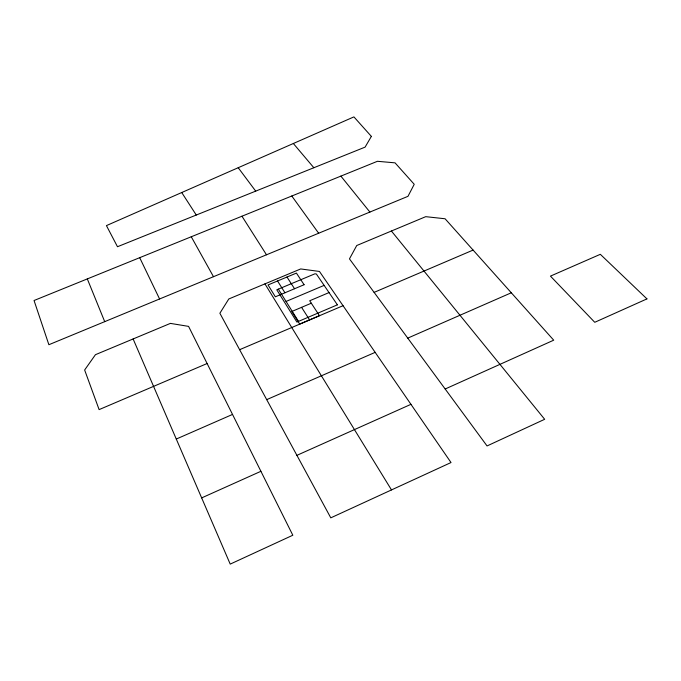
<?xml version="1.0" encoding="UTF-8"?>
<svg xmlns="http://www.w3.org/2000/svg" width="681" height="681" viewBox="0 0 681 681"><rect width="100%" height="100%" fill="white"/><g stroke="black" fill="none" stroke-linecap="round" stroke-linejoin="round"><path stroke-width="1.02" d="M201.678 497.896L260.9 471.303M445.17 388.996L553.713 340.185L445.076 218.763L425.727 216.669L356.742 245.518L349.464 258.874L487.051 445.944L544.664 419.292L391.405 231.021M296.907 455.342L330.787 517.849L451.018 462.544L319.466 271.455L300.687 268.944L228.79 298.976L219.869 313.251L296.907 455.342L410.958 404.327M407.749 338.125L511.303 292.779M207.118 363.518L99.111 409.613L84.64 369.996L95.442 354.69L170.395 323.39L188.577 326.378L292.821 535.232L230.221 564.106L176.277 439.049L232.527 414.431M266.697 399.636L375.171 352.358M374.107 292.379L473.099 250.08M239.627 349.685L343.054 305.701M329.034 292.583L309.702 300.764L319.457 315.695L299.708 324.113L291.808 311.481L311.302 303.215M286.054 301.453L324.13 285.39M159.575 298.976L407.979 196.324L414.235 184.296L395.04 162.844L377.427 161.295L34.05 300.508L48.879 344.722L159.575 298.976L139.699 257.673M293.349 143.504L313.847 167.739M340.875 176.115L369.894 212.063M238.222 167.722L255.707 191.123M291.791 196L318.665 233.251M181.733 192.536L196.273 215.034M286.99 277.031L294.541 288.735M301.572 307.335L309.6 319.9M241.959 216.218L266.492 254.788M277.533 280.981L284.964 292.762M278.342 289.136L298.525 321.389M264.943 283.875L391.498 489.928M191.267 236.767L213.485 276.69M133.127 338.959L176.277 439.049M87.313 278.912L104.712 321.653M371.366 136.387L365.093 147.122L117.481 246.726L106.432 225.607L353.916 116.894L371.366 136.387M646.95 298.891L594.751 322.3L550.452 276.12L600.327 254.311L646.95 298.891M337.393 304.833L296.907 322.079L276.784 289.791L314.92 273.805L316.35 273.992L337.393 304.833M304.092 284.726L275.354 296.805L268.042 284.947L296.422 273.09L304.092 284.726"/></g></svg>
